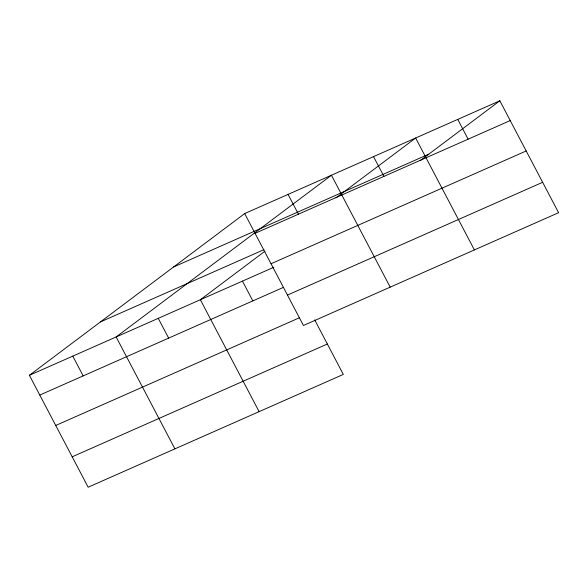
<?xml version="1.0" encoding="UTF-8"?>
<svg xmlns="http://www.w3.org/2000/svg" width="588" height="588" viewBox="0 0 588 588"><rect width="100%" height="100%" fill="white"/><g stroke="black" fill="none" stroke-linecap="round" stroke-linejoin="round"><path stroke-width="0.88" d="M314.698 319.916L343.319 374.424L88.156 487.209L29.4 375.298L244.681 213.576L499.844 100.791L558.6 212.702L303.437 325.487L244.681 213.576M264.945 251.216L200.361 299.733L259.11 411.637M335.991 197.847L415.642 138.011L474.398 249.922M420.192 160.627L499.844 100.791M173.644 266.945L428.799 154.159M255.067 233.348L510.222 120.562M100.445 321.93L263.975 249.65M271.031 263.755L526.187 150.969M29.4 375.298L273.832 267.253M39.778 395.07L283.387 287.392M287.473 295.08L542.636 182.302M55.742 425.469L299.351 317.799M72.192 456.803L327.354 344.017M457.743 119.401L468.121 139.172M373.542 156.621L383.92 176.393M390.197 287.142L331.441 175.231L116.152 336.946L174.908 448.857M288.061 194.407L298.439 214.179M242.462 281.123L252.84 300.894M158.253 318.336L168.638 338.107M72.78 356.122L83.158 375.894"/></g></svg>
